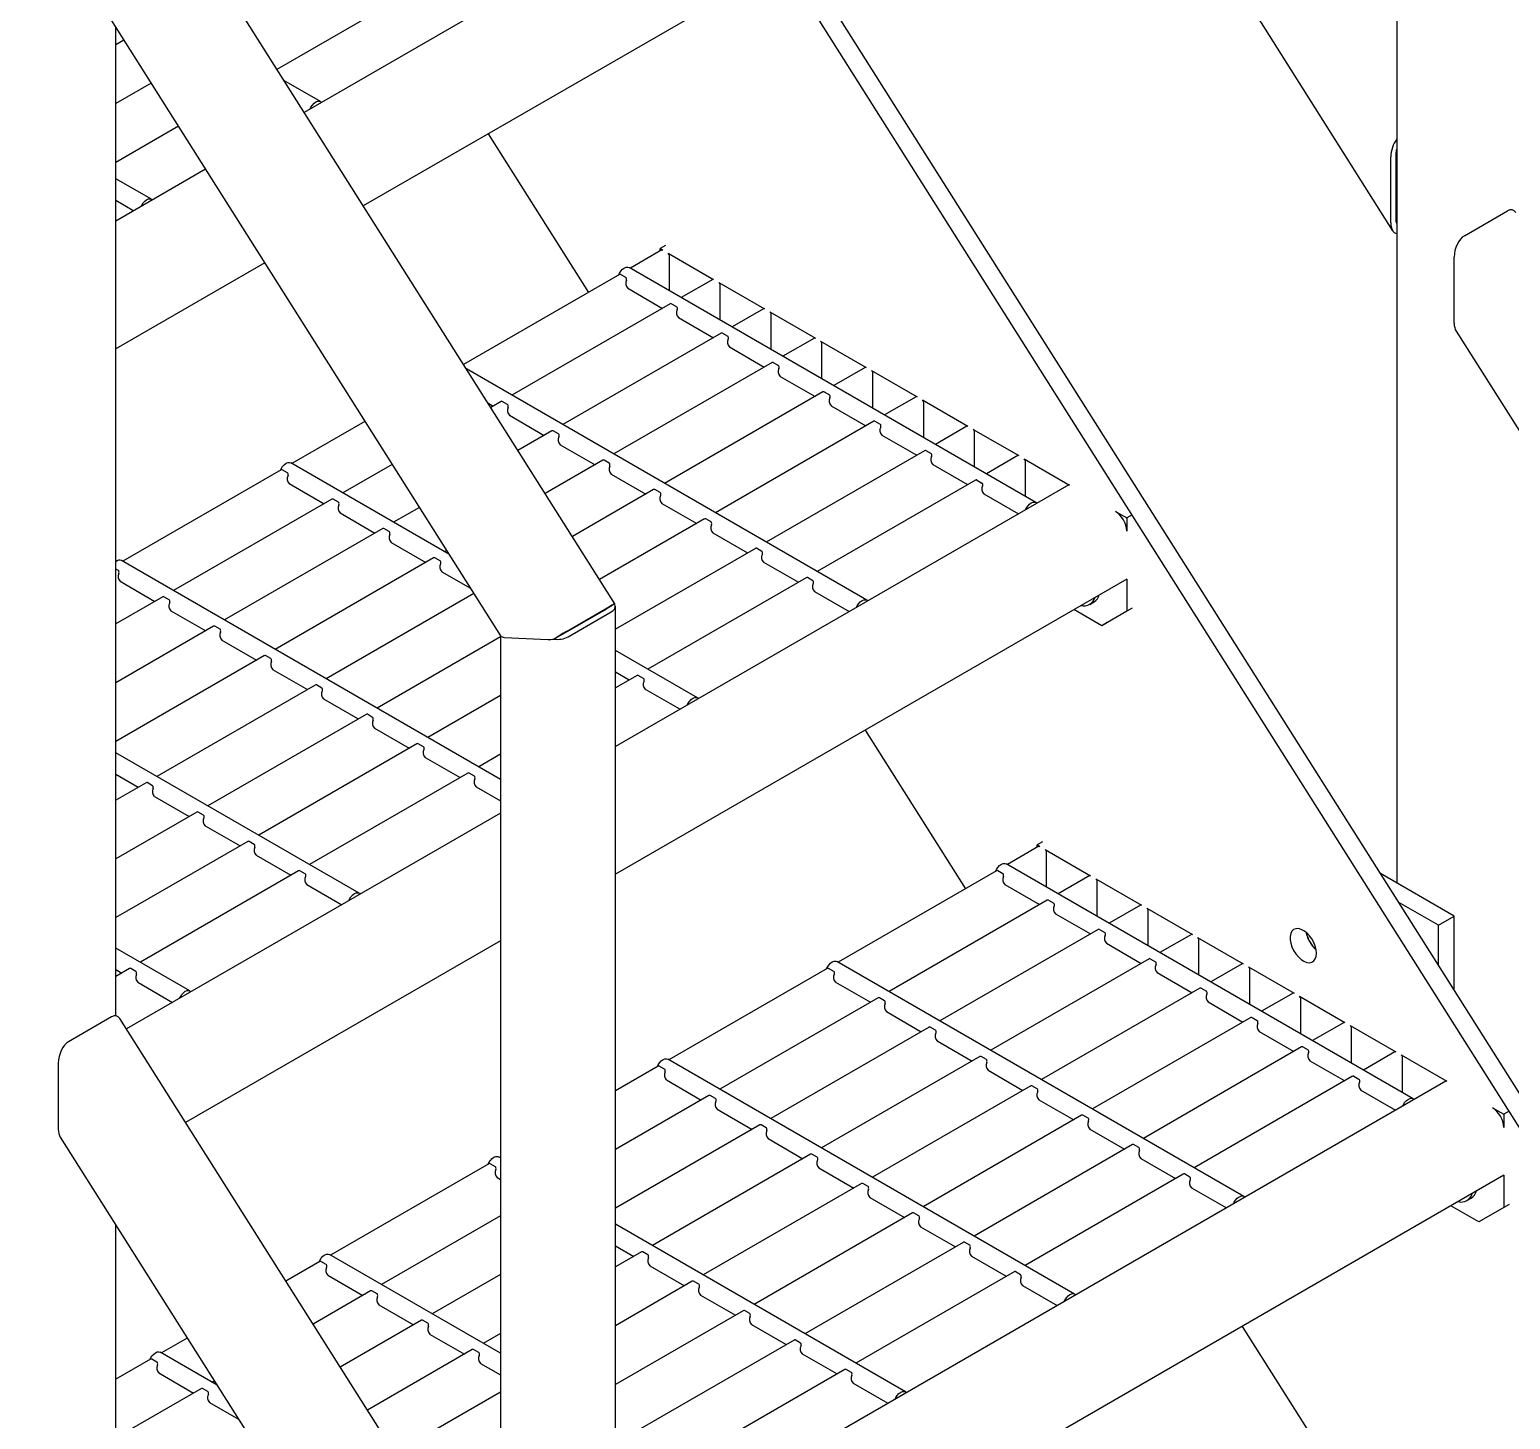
# Model space of a CAD drawing. Header units: millimetres. Extents: x 0 to 55611, y 0 to 32827.
# Drawn here: x 47033 to 47536, y 6974 to 7446 of the extents above; entities that cross this region are included whole.
import ezdxf

# ---------------------------------------------------------------- set-up
doc = ezdxf.new("R2010")
doc.units = ezdxf.units.MM
doc.header["$LTSCALE"] = 10
doc.linetypes.add('SLD-Continua', pattern=[0])
doc.layers.add('STRUC', color=5, linetype='SLD-Continua')

msp = doc.modelspace()

# ---------------------------------------------------------------- linework, layer by layer
at = {"layer": 'STRUC', "linetype": 'SLD-Continua', "lineweight": 25}
for p, q in [((47664.1, 6876.55), (45230.61, 10724.16)), ((47669.49, 6879.66), (45236, 10727.27)), ((47232.31, 7251.36), (46043.34, 9131.26)), ((46041.7, 9061.54), (47193.48, 7240.45)), ((47005.71, 8154.03), (47496.48, 7378.08)), ((47497.86, 7781.2), (47497.86, 7156.57)), ((47258.36, 7494.26), (47126.74, 7418.27)), ((47169.21, 7462.74), (47117.5, 7432.89)), ((47278.08, 7462.29), (47146.83, 7386.52)), ((47062.77, 7111.47), (47062.77, 7447.12)), ((47065.52, 7442.77), (47062.77, 7441.18)), ((47074.76, 7428.16), (47062.77, 7421.24)), ((47132.3, 7421.97), (47119.87, 7429.14)), ((47084, 7413.55), (47062.77, 7401.29)), ((47189.22, 7411), (47223.29, 7357.14)), ((47497.57, 7404.19), (47497.57, 7381.76)), ((47495.84, 7380.77), (47495.84, 7403.19)), ((47093.24, 7398.94), (47062.77, 7381.34)), ((47074.83, 7388.79), (47062.77, 7395.75)), ((47062.77, 7388.42), (47068.89, 7384.88)), ((47520.84, 7376.38), (47535.5, 7384.84)), ((47248.23, 7371.54), (47237.54, 7365.36)), ((47249.45, 7373.06), (47247.65, 7372.02)), ((47247.65, 7372.02), (47248.55, 7371.51)), ((47247.65, 7371.2), (47247.65, 7372.02)), ((47250.35, 7370.47), (47265.83, 7361.53)), ((47250.8, 7357.71), (47250.8, 7369.69)), ((47517.39, 7346.69), (47517.39, 7369.12)), ((47113.33, 7367.18), (47062.77, 7337.99)), ((47375.32, 7285.82), (47237.12, 7365.6)), ((47233.83, 7363.22), (47180.89, 7332.66)), ((47236.04, 7362.21), (47234.25, 7363.25)), ((47265.51, 7361.56), (47254.81, 7355.39)), ((47267.62, 7360.49), (47283.1, 7351.56)), ((47268.07, 7347.73), (47268.07, 7359.72)), ((47236.64, 7358.55), (47248.46, 7351.72)), ((47251.1, 7353.25), (47197.34, 7322.21)), ((47251.52, 7353.28), (47253.32, 7352.24)), ((47282.78, 7351.59), (47272.09, 7345.41)), ((47284.9, 7350.52), (47300.38, 7341.59)), ((47285.35, 7337.76), (47285.35, 7349.74)), ((47253.91, 7348.58), (47265.74, 7341.75)), ((47518.03, 7344.01), (47685.58, 7079.09)), ((47268.38, 7343.27), (47214.61, 7312.24)), ((47268.8, 7343.3), (47270.6, 7342.27)), ((47300.06, 7341.62), (47289.36, 7335.44)), ((47302.17, 7340.55), (47317.65, 7331.61)), ((47302.62, 7327.79), (47302.62, 7339.77)), ((47271.19, 7338.6), (47283.01, 7331.78)), ((47317.85, 7252.64), (47181.84, 7331.15)), ((47285.66, 7333.3), (47231.89, 7302.26)), ((47286.08, 7333.33), (47287.87, 7332.29)), ((47317.34, 7331.64), (47306.64, 7325.47)), ((47319.45, 7330.58), (47334.93, 7321.64)), ((47319.9, 7317.81), (47319.9, 7329.8)), ((47288.46, 7328.63), (47300.29, 7321.8)), ((47189.15, 7319.61), (47190.99, 7318.54)), ((47193.63, 7320.07), (47190.13, 7318.05)), ((47195.85, 7319.06), (47194.05, 7320.1)), ((47302.93, 7323.33), (47249.17, 7292.29)), ((47303.35, 7323.36), (47305.15, 7322.32)), ((47305.74, 7318.66), (47317.57, 7311.83)), ((47334.61, 7321.67), (47323.92, 7315.5)), ((47336.73, 7320.6), (47352.21, 7311.67)), ((47337.18, 7307.84), (47337.18, 7319.82)), ((47196.44, 7315.4), (47208.26, 7308.57)), ((47147.39, 7313.32), (47122.59, 7299)), ((47210.91, 7310.1), (47199.37, 7303.44)), ((47213.12, 7309.09), (47211.33, 7310.12)), ((47320.21, 7313.36), (47266.44, 7282.32)), ((47320.63, 7313.38), (47322.42, 7312.35)), ((47323.02, 7308.68), (47334.84, 7301.86)), ((47351.89, 7311.7), (47341.19, 7305.52)), ((47354, 7310.63), (47369.48, 7301.69)), ((47354.45, 7297.87), (47354.45, 7309.85)), ((47213.71, 7305.42), (47225.54, 7298.6)), ((47175.92, 7268.22), (47122.17, 7299.25)), ((47156.63, 7298.71), (47139.86, 7289.03)), ((47228.18, 7300.12), (47208.61, 7288.83)), ((47230.4, 7299.11), (47228.6, 7300.15)), ((47337.49, 7303.38), (47283.72, 7272.34)), ((47337.9, 7303.41), (47339.7, 7302.37)), ((47340.29, 7298.71), (47352.12, 7291.88)), ((47369.17, 7301.72), (47358.47, 7295.55)), ((47371.28, 7300.66), (47386.76, 7291.72)), ((47371.73, 7287.89), (47371.73, 7299.88)), ((47118.88, 7296.86), (47065.12, 7265.82)), ((47121.1, 7295.85), (47119.3, 7296.89)), ((47230.99, 7295.45), (47242.82, 7288.62)), ((47121.69, 7292.19), (47133.51, 7285.36)), ((47245.46, 7290.15), (47217.86, 7274.21)), ((47386.44, 7291.75), (47232.47, 7202.87)), ((47247.67, 7289.14), (47245.88, 7290.18)), ((47354.76, 7293.41), (47300.99, 7262.37)), ((47355.18, 7293.44), (47356.98, 7292.4)), ((47357.57, 7288.74), (47369.39, 7281.91)), ((47136.16, 7286.89), (47082.39, 7255.85)), ((47138.37, 7285.88), (47136.58, 7286.92)), ((47165.87, 7284.1), (47157.14, 7279.06)), ((47248.27, 7285.48), (47260.09, 7278.65)), ((47138.96, 7282.22), (47150.79, 7275.39)), ((47262.74, 7280.18), (47227.1, 7259.6)), ((47264.95, 7279.17), (47263.15, 7280.2)), ((47402.29, 7282.75), (47406.15, 7280.52)), ((47407.95, 7281.56), (47406.15, 7280.52)), ((47406.15, 7280.52), (47406.15, 7276.06)), ((47153.43, 7276.92), (47099.67, 7245.88)), ((47155.65, 7275.91), (47153.85, 7276.94)), ((47265.54, 7275.5), (47277.37, 7268.68)), ((47156.24, 7272.24), (47168.07, 7265.42)), ((47175.12, 7269.49), (47174.42, 7269.08)), ((47280.01, 7270.2), (47232.47, 7242.76)), ((47282.23, 7269.19), (47280.43, 7270.23)), ((47193.41, 7191.76), (47064.7, 7266.07)), ((47170.71, 7266.94), (47116.94, 7235.91)), ((47172.93, 7265.93), (47171.13, 7266.97)), ((47282.82, 7265.53), (47294.64, 7258.7)), ((47063.62, 7262.68), (47062.77, 7263.17)), ((47064.21, 7259.01), (47076.04, 7252.19)), ((47173.52, 7262.27), (47183.22, 7256.67)), ((47406.15, 7259.78), (47232.47, 7159.52)), ((47297.29, 7260.23), (47243.52, 7229.19)), ((47299.5, 7259.22), (47297.71, 7260.26)), ((47406.15, 7259.78), (47406.15, 7248.84)), ((47078.68, 7253.71), (47062.77, 7244.52)), ((47080.9, 7252.7), (47079.1, 7253.74)), ((47184.36, 7254.88), (47134.22, 7225.93)), ((47300.09, 7255.56), (47311.92, 7248.73)), ((47081.49, 7249.04), (47093.32, 7242.21)), ((47214.67, 7241.14), (47229.32, 7249.6)), ((47215.8, 7241.99), (47230.45, 7250.45)), ((47216.39, 7240.15), (47231.05, 7248.61)), ((47232.31, 7251.33), (47229.32, 7249.6)), ((47232.47, 6816.56), (47232.47, 7250.6)), ((47397.67, 7243.94), (47388.19, 7249.41)), ((47393.63, 7251.19), (47395.06, 7252.02)), ((47406.15, 7248.84), (47397.67, 7243.94)), ((47407.95, 7249.88), (47406.15, 7248.84)), ((47095.96, 7243.74), (47062.77, 7224.58)), ((47098.18, 7242.73), (47096.38, 7243.77)), ((47399.46, 7244.98), (47397.67, 7243.94)), ((47098.77, 7239.07), (47110.59, 7232.24)), ((47193.41, 7240.15), (47151.5, 7215.96)), ((47193.41, 7240.56), (47193.41, 6863.86)), ((47194.84, 7239.99), (47209.49, 7239.24)), ((47214.67, 7241.14), (47211.68, 7239.42)), ((47113.24, 7233.77), (47062.77, 7204.63)), ((47115.45, 7232.76), (47113.66, 7233.79)), ((47260.38, 7219.46), (47232.47, 7235.57)), ((47116.04, 7229.09), (47127.87, 7222.27)), ((47232.47, 7228.24), (47237.17, 7225.52)), ((47130.51, 7223.79), (47076.75, 7192.75)), ((47132.73, 7222.78), (47130.93, 7223.82)), ((47239.81, 7227.05), (47232.47, 7222.81)), ((47242.03, 7226.04), (47240.23, 7227.08)), ((47133.32, 7219.12), (47145.14, 7212.29)), ((47193.41, 7220.21), (47168.77, 7205.99)), ((47242.62, 7222.38), (47254.45, 7215.55)), ((47147.79, 7213.82), (47094.02, 7182.78)), ((47150, 7212.81), (47148.21, 7213.85)), ((47150.59, 7209.15), (47162.42, 7202.32)), ((47317.3, 7208.49), (47351.37, 7154.63)), ((47165.06, 7203.85), (47111.3, 7172.81)), ((47167.28, 7202.84), (47165.48, 7203.87)), ((47145.43, 7153.1), (47062.77, 7200.82)), ((47167.87, 7199.17), (47179.7, 7192.35)), ((47193.41, 7200.26), (47186.05, 7196.01)), ((47062.77, 7193.49), (47070.4, 7189.09)), ((47182.34, 7193.87), (47128.57, 7162.83)), ((47184.56, 7192.86), (47182.76, 7193.9)), ((47073.04, 7190.61), (47062.77, 7184.68)), ((47075.25, 7189.6), (47073.46, 7190.64)), ((47185.15, 7189.2), (47193.41, 7184.43)), ((47075.85, 7185.94), (47087.67, 7179.11)), ((47090.32, 7180.64), (47062.77, 7164.74)), ((47193.41, 7180.32), (47066.39, 7106.99)), ((47092.53, 7179.63), (47090.73, 7180.67)), ((47093.12, 7175.97), (47104.95, 7169.14)), ((47107.59, 7170.67), (47062.77, 7144.79)), ((47109.81, 7169.66), (47108.01, 7170.69)), ((47376.31, 7169.03), (47365.61, 7162.86)), ((47377.52, 7170.55), (47375.73, 7169.52)), ((47375.73, 7169.52), (47376.63, 7169)), ((47375.73, 7168.7), (47375.73, 7169.52)), ((47378.42, 7167.96), (47393.9, 7159.03)), ((47110.4, 7165.99), (47122.22, 7159.17)), ((47503.4, 7083.31), (47365.19, 7163.1)), ((47378.87, 7155.2), (47378.87, 7167.18)), ((47124.87, 7160.69), (47071.1, 7129.65)), ((47127.08, 7159.68), (47125.29, 7160.72)), ((47361.91, 7160.71), (47308.14, 7129.68)), ((47364.12, 7159.71), (47362.33, 7160.74)), ((47393.59, 7159.06), (47382.89, 7152.88)), ((47395.7, 7157.99), (47411.18, 7149.05)), ((47517.39, 7145.3), (47492.33, 7159.77)), ((47127.67, 7156.02), (47139.5, 7149.19)), ((47364.71, 7156.04), (47376.54, 7149.22)), ((47396.15, 7145.23), (47396.15, 7157.21)), ((47379.18, 7150.74), (47325.42, 7119.7)), ((47379.6, 7150.77), (47381.4, 7149.73)), ((47410.86, 7149.08), (47400.17, 7142.91)), ((47412.98, 7148.02), (47428.46, 7139.08)), ((47512.01, 7142.19), (47498.53, 7149.97)), ((47381.99, 7146.07), (47393.82, 7139.24)), ((47413.43, 7135.25), (47413.43, 7147.24)), ((47512.01, 7142.19), (47517.39, 7145.3)), ((47517.39, 7120.14), (47517.39, 7145.3)), ((47396.46, 7140.77), (47342.69, 7109.73)), ((47396.88, 7140.8), (47398.67, 7139.76)), ((47428.14, 7139.11), (47417.44, 7132.94)), ((47430.25, 7138.04), (47445.73, 7129.11)), ((47512.01, 7128.66), (47512.01, 7142.19)), ((47087.96, 7119.92), (47062.77, 7134.46)), ((47193.41, 7136.97), (47086.47, 7075.23)), ((47399.27, 7136.1), (47411.09, 7129.27)), ((47430.7, 7125.28), (47430.7, 7137.26)), ((47067.39, 7127.51), (47062.77, 7124.84)), ((47069.61, 7126.5), (47067.81, 7127.54)), ((47304.43, 7127.54), (47250.67, 7096.5)), ((47306.65, 7126.53), (47304.85, 7127.56)), ((47445.93, 7050.13), (47307.72, 7129.92)), ((47413.74, 7130.8), (47359.97, 7099.76)), ((47414.15, 7130.82), (47415.95, 7129.79)), ((47445.42, 7129.14), (47434.72, 7122.96)), ((47447.53, 7128.07), (47463.01, 7119.13)), ((47062.77, 7127.13), (47064.75, 7125.99)), ((47070.2, 7122.84), (47082.03, 7116.02)), ((47307.24, 7122.86), (47319.07, 7116.04)), ((47416.54, 7126.12), (47428.37, 7119.3)), ((47447.98, 7115.31), (47447.98, 7127.29)), ((47321.71, 7117.56), (47267.94, 7086.52)), ((47323.93, 7116.55), (47322.13, 7117.59)), ((47431.01, 7120.82), (47377.24, 7089.78)), ((47431.43, 7120.85), (47433.23, 7119.81)), ((47462.69, 7119.16), (47451.99, 7112.99)), ((47464.81, 7118.1), (47480.29, 7109.16)), ((47324.52, 7112.89), (47336.34, 7106.06)), ((47433.82, 7116.15), (47445.64, 7109.32)), ((47465.25, 7105.33), (47465.25, 7117.32)), ((47061.34, 7111.12), (47046.68, 7102.66)), ((47193.41, 6906.15), (47064.15, 7110.52)), ((47338.99, 7107.59), (47285.22, 7076.55)), ((47341.2, 7106.58), (47339.41, 7107.62)), ((47448.29, 7110.85), (47394.52, 7079.81)), ((47448.71, 7110.88), (47450.5, 7109.84)), ((47479.97, 7109.19), (47469.27, 7103.02)), ((47482.08, 7108.12), (47497.56, 7099.19)), ((47341.79, 7102.92), (47353.62, 7096.09)), ((47451.09, 7106.18), (47462.92, 7099.35)), ((47482.53, 7095.36), (47482.53, 7107.35)), ((47356.26, 7097.62), (47302.5, 7066.58)), ((47358.48, 7096.61), (47356.68, 7097.64)), ((47465.56, 7100.88), (47411.8, 7069.84)), ((47465.98, 7100.9), (47467.78, 7099.87)), ((47497.24, 7099.22), (47486.55, 7093.04)), ((47499.36, 7098.15), (47514.84, 7089.21)), ((47499.81, 7085.39), (47499.81, 7097.37)), ((47043.24, 7072.97), (47043.24, 7095.39)), ((47246.96, 7094.36), (47232.47, 7086)), ((47249.18, 7093.35), (47247.38, 7094.39)), ((47388.46, 7016.95), (47250.25, 7096.74)), ((47359.07, 7092.94), (47370.89, 7086.12)), ((47468.37, 7096.2), (47480.2, 7089.38)), ((47514.52, 7089.24), (47232.47, 6926.42)), ((47249.77, 7089.69), (47261.59, 7082.86)), ((47373.54, 7087.64), (47319.77, 7056.6)), ((47375.75, 7086.63), (47373.96, 7087.67)), ((47482.84, 7090.9), (47429.07, 7059.86)), ((47483.26, 7090.93), (47485.05, 7089.89)), ((47264.24, 7084.38), (47232.47, 7066.05)), ((47266.45, 7083.37), (47264.66, 7084.41)), ((47376.34, 7082.97), (47388.17, 7076.14)), ((47485.65, 7086.23), (47497.47, 7079.4)), ((47267.04, 7079.71), (47278.87, 7072.89)), ((47390.81, 7077.67), (47337.05, 7046.63)), ((47393.03, 7076.66), (47391.23, 7077.7)), ((47530.37, 7080.25), (47534.23, 7078.02)), ((47536.03, 7079.06), (47534.23, 7078.02)), ((47534.23, 7078.02), (47534.23, 7073.55)), ((47281.51, 7074.41), (47232.47, 7046.1)), ((47283.73, 7073.4), (47281.93, 7074.44)), ((47393.62, 7073), (47405.45, 7066.17)), ((47043.87, 7070.28), (47211.42, 6805.36)), ((47284.32, 7069.74), (47296.14, 7062.91)), ((47408.09, 7067.7), (47354.32, 7036.66)), ((47410.31, 7066.69), (47408.51, 7067.72)), ((47193.41, 7063.19), (47192.77, 7063.56)), ((47193.41, 7063.44), (47193.19, 7063.32)), ((47298.79, 7064.44), (47245.02, 7033.4)), ((47301, 7063.43), (47299.21, 7064.47)), ((47410.9, 7063.02), (47422.72, 7056.2)), ((47189.49, 7061.18), (47135.72, 7030.14)), ((47191.7, 7060.17), (47189.91, 7061.21)), ((47534.23, 7057.28), (47232.47, 6883.08)), ((47301.59, 7059.77), (47313.42, 7052.94)), ((47425.37, 7057.72), (47371.6, 7026.69)), ((47427.58, 7056.71), (47425.79, 7057.75)), ((47534.23, 7057.28), (47534.23, 7046.33)), ((47192.29, 7056.51), (47193.41, 7055.86)), ((47316.06, 7054.47), (47262.3, 7023.43)), ((47318.28, 7053.46), (47316.48, 7054.49)), ((47428.17, 7053.05), (47440, 7046.22)), ((47318.87, 7049.79), (47330.7, 7042.97)), ((47521.7, 7048.68), (47523.14, 7049.51)), ((47536.03, 7047.37), (47534.23, 7046.33)), ((47193.41, 7043.5), (47153, 7020.17)), ((47333.34, 7044.49), (47279.57, 7013.45)), ((47335.56, 7043.48), (47333.76, 7044.52)), ((47525.75, 7041.43), (47516.27, 7046.91)), ((47534.23, 7046.33), (47525.75, 7041.43)), ((47527.54, 7042.47), (47525.75, 7041.43)), ((47062.77, 6751.28), (47062.77, 7040.4)), ((47330.98, 6983.78), (47232.47, 7040.64)), ((47336.15, 7039.82), (47347.97, 7032.99)), ((47232.47, 7033.31), (47238.67, 7029.73)), ((47350.62, 7034.52), (47296.85, 7003.48)), ((47352.83, 7033.51), (47351.04, 7034.55)), ((47132.01, 7028), (47120.53, 7021.37)), ((47134.23, 7026.99), (47132.43, 7028.03)), ((47193.41, 6996.84), (47135.3, 7030.38)), ((47241.32, 7031.26), (47232.47, 7026.16)), ((47243.53, 7030.25), (47241.73, 7031.29)), ((47353.42, 7029.85), (47365.25, 7023.02)), ((47134.82, 7023.33), (47146.65, 7016.5)), ((47193.41, 7023.55), (47170.27, 7010.19)), ((47244.12, 7026.59), (47255.95, 7019.76)), ((47367.89, 7024.55), (47314.13, 6993.51)), ((47370.11, 7023.54), (47368.31, 7024.57)), ((47149.29, 7018.03), (47129.78, 7006.76)), ((47151.5, 7017.02), (47149.71, 7018.05)), ((47258.59, 7021.29), (47232.47, 7006.21)), ((47260.81, 7020.28), (47259.01, 7021.31)), ((47370.7, 7019.87), (47382.52, 7013.05)), ((47152.1, 7013.35), (47163.92, 7006.53)), ((47261.4, 7016.61), (47273.22, 7009.79)), ((47166.57, 7008.05), (47139.02, 6992.15)), ((47168.78, 7007.04), (47166.98, 7008.08)), ((47275.87, 7011.31), (47232.47, 6986.26)), ((47278.08, 7010.3), (47276.29, 7011.34)), ((47087.03, 7002.03), (47078.25, 6996.96)), ((47169.37, 7003.38), (47181.2, 6996.55)), ((47193.41, 7003.6), (47187.55, 7000.22)), ((47278.67, 7006.64), (47290.5, 6999.81)), ((47445.38, 7005.98), (47479.45, 6952.12)), ((47097.14, 6986.05), (47077.83, 6997.2)), ((47183.84, 6998.08), (47148.26, 6977.54)), ((47186.06, 6997.07), (47184.26, 6998.11)), ((47293.14, 7001.34), (47239.38, 6970.3)), ((47295.36, 7000.33), (47293.56, 7001.37)), ((47074.54, 6994.82), (47062.77, 6988.03)), ((47076.75, 6993.81), (47074.96, 6994.85)), ((47186.65, 6993.41), (47193.41, 6989.5)), ((47295.95, 6996.67), (47307.78, 6989.84)), ((47077.35, 6990.15), (47089.17, 6983.32)), ((47096.28, 6987.42), (47095.52, 6986.99)), ((47310.42, 6991.37), (47256.65, 6960.33)), ((47312.63, 6990.36), (47310.84, 6991.39)), ((47313.23, 6986.69), (47325.05, 6979.87)), ((47091.82, 6984.85), (47062.77, 6968.08)), ((47094.03, 6983.84), (47092.23, 6984.88)), ((47193.41, 6983.66), (47157.5, 6962.93)), ((47094.62, 6980.18), (47104.45, 6974.5))]:
    msp.add_line(p, q, dxfattribs=at)
at = {"layer": 'STRUC', "linetype": 'SLD-Continua', "lineweight": 25, "flags": 128}
for points in [[(47128.79, 7419.46), (47129.04, 7419.99), (47129.52, 7420.73), (47130.09, 7421.35), (47130.71, 7421.81), (47131.33, 7422.07), (47131.9, 7422.1), (47132.38, 7421.91), (47132.63, 7421.67)], [(47071.32, 7386.28), (47071.57, 7386.81), (47072.05, 7387.55), (47072.62, 7388.17), (47073.24, 7388.63), (47073.86, 7388.89), (47074.43, 7388.92), (47074.91, 7388.73), (47075.16, 7388.49)], [(47233.61, 7363.1), (47233.86, 7363.62), (47234.34, 7364.36), (47234.91, 7364.99), (47235.53, 7365.45), (47236.15, 7365.7), (47236.72, 7365.74), (47237.12, 7365.6)], [(47236.2, 7361.27), (47236.24, 7361.4), (47236.27, 7361.65), (47236.24, 7361.92), (47236.17, 7362.09), (47236.05, 7362.21), (47236.04, 7362.21)], [(47196.01, 7318.12), (47196.04, 7318.24), (47196.07, 7318.5), (47196.04, 7318.77), (47195.97, 7318.94), (47195.85, 7319.06), (47195.85, 7319.06)], [(47213.28, 7308.14), (47213.32, 7308.27), (47213.35, 7308.53), (47213.32, 7308.79), (47213.25, 7308.96), (47213.13, 7309.08), (47213.12, 7309.09)], [(47118.66, 7296.74), (47118.91, 7297.27), (47119.39, 7298.01), (47119.96, 7298.63), (47120.58, 7299.09), (47121.2, 7299.35), (47121.77, 7299.38), (47122.17, 7299.25)], [(47230.56, 7298.17), (47230.59, 7298.3), (47230.62, 7298.55), (47230.6, 7298.82), (47230.52, 7298.99), (47230.4, 7299.11), (47230.4, 7299.11)], [(47121.26, 7294.91), (47121.29, 7295.04), (47121.32, 7295.29), (47121.29, 7295.56), (47121.22, 7295.73), (47121.1, 7295.85), (47121.1, 7295.85)], [(47247.83, 7288.2), (47247.87, 7288.32), (47247.9, 7288.58), (47247.87, 7288.85), (47247.8, 7289.02), (47247.68, 7289.14), (47247.67, 7289.14)], [(47138.53, 7284.94), (47138.57, 7285.07), (47138.6, 7285.32), (47138.57, 7285.59), (47138.5, 7285.76), (47138.38, 7285.88), (47138.37, 7285.88)], [(47371.82, 7283.31), (47372.07, 7283.84), (47372.55, 7284.58), (47373.12, 7285.2), (47373.74, 7285.66), (47374.36, 7285.92), (47374.93, 7285.95), (47375.41, 7285.76), (47375.65, 7285.52)], [(47265.11, 7278.22), (47265.15, 7278.35), (47265.18, 7278.61), (47265.15, 7278.87), (47265.08, 7279.04), (47264.96, 7279.16), (47264.95, 7279.17)], [(47155.81, 7274.96), (47155.84, 7275.09), (47155.87, 7275.35), (47155.85, 7275.62), (47155.77, 7275.78), (47155.65, 7275.9), (47155.65, 7275.91)], [(47282.39, 7268.25), (47282.42, 7268.38), (47282.45, 7268.63), (47282.42, 7268.9), (47282.35, 7269.07), (47282.23, 7269.19), (47282.23, 7269.19)], [(47173.08, 7264.99), (47173.12, 7265.12), (47173.15, 7265.37), (47173.12, 7265.64), (47173.05, 7265.81), (47172.93, 7265.93), (47172.93, 7265.93)], [(47063.78, 7261.73), (47063.82, 7261.86), (47063.85, 7262.12), (47063.82, 7262.38), (47063.75, 7262.55), (47063.63, 7262.67), (47063.62, 7262.68)], [(47299.66, 7258.28), (47299.7, 7258.41), (47299.73, 7258.66), (47299.7, 7258.93), (47299.63, 7259.1), (47299.51, 7259.22), (47299.5, 7259.22)], [(47081.06, 7251.76), (47081.1, 7251.89), (47081.13, 7252.14), (47081.1, 7252.41), (47081.03, 7252.58), (47080.9, 7252.7), (47080.9, 7252.7)], [(47232.31, 7251.33), (47232.3, 7251.37), (47232.23, 7251.36), (47232.08, 7251.31), (47231.87, 7251.22), (47231.6, 7251.08), (47231.27, 7250.91), (47230.88, 7250.7), (47230.45, 7250.45)], [(47314.35, 7250.13), (47314.59, 7250.66), (47315.07, 7251.4), (47315.64, 7252.02), (47316.26, 7252.48), (47316.88, 7252.74), (47317.45, 7252.77), (47317.93, 7252.59), (47318.18, 7252.34)], [(47098.34, 7241.78), (47098.37, 7241.91), (47098.4, 7242.17), (47098.37, 7242.44), (47098.3, 7242.61), (47098.18, 7242.73), (47098.18, 7242.73)], [(47115.61, 7231.81), (47115.65, 7231.94), (47115.68, 7232.2), (47115.65, 7232.46), (47115.58, 7232.63), (47115.46, 7232.75), (47115.45, 7232.76)], [(47242.19, 7225.1), (47242.22, 7225.23), (47242.26, 7225.48), (47242.23, 7225.75), (47242.15, 7225.92), (47242.03, 7226.04), (47242.03, 7226.04)], [(47132.89, 7221.84), (47132.92, 7221.97), (47132.95, 7222.22), (47132.92, 7222.49), (47132.85, 7222.66), (47132.73, 7222.78), (47132.73, 7222.78)], [(47256.87, 7216.95), (47257.12, 7217.48), (47257.6, 7218.22), (47258.17, 7218.84), (47258.79, 7219.3), (47259.41, 7219.56), (47259.98, 7219.6), (47260.46, 7219.41), (47260.71, 7219.17)], [(47150.16, 7211.86), (47150.2, 7211.99), (47150.23, 7212.25), (47150.2, 7212.52), (47150.13, 7212.69), (47150.01, 7212.81), (47150, 7212.81)], [(47167.44, 7201.89), (47167.48, 7202.02), (47167.51, 7202.28), (47167.48, 7202.54), (47167.41, 7202.71), (47167.28, 7202.83), (47167.28, 7202.84)], [(47075.41, 7188.66), (47075.45, 7188.79), (47075.48, 7189.04), (47075.45, 7189.31), (47075.38, 7189.48), (47075.26, 7189.6), (47075.25, 7189.6)], [(47184.72, 7191.92), (47184.75, 7192.05), (47184.78, 7192.3), (47184.75, 7192.57), (47184.68, 7192.74), (47184.56, 7192.86), (47184.56, 7192.86)], [(47092.69, 7178.69), (47092.73, 7178.82), (47092.76, 7179.07), (47092.73, 7179.34), (47092.66, 7179.51), (47092.53, 7179.63), (47092.53, 7179.63)], [(47109.97, 7168.71), (47110, 7168.84), (47110.03, 7169.1), (47110, 7169.36), (47109.93, 7169.53), (47109.81, 7169.65), (47109.81, 7169.66)], [(47361.69, 7160.59), (47361.94, 7161.12), (47362.42, 7161.86), (47362.99, 7162.48), (47363.61, 7162.94), (47364.23, 7163.2), (47364.8, 7163.23), (47365.19, 7163.1)], [(47127.24, 7158.74), (47127.28, 7158.87), (47127.31, 7159.12), (47127.28, 7159.39), (47127.21, 7159.56), (47127.09, 7159.68), (47127.08, 7159.68)], [(47364.28, 7158.76), (47364.32, 7158.89), (47364.35, 7159.15), (47364.32, 7159.41), (47364.25, 7159.58), (47364.13, 7159.7), (47364.12, 7159.71)], [(47141.93, 7150.59), (47142.17, 7151.12), (47142.65, 7151.86), (47143.22, 7152.49), (47143.84, 7152.95), (47144.46, 7153.2), (47145.03, 7153.24), (47145.51, 7153.05), (47145.76, 7152.81)], [(47470.6, 7132.69), (47470.5, 7133.87), (47470.19, 7135.11), (47469.69, 7136.36), (47469.02, 7137.56), (47468.22, 7138.65), (47467.32, 7139.59), (47466.36, 7140.32), (47465.39, 7140.82), (47464.45, 7141.06), (47463.59, 7141.03), (47462.85, 7140.73), (47462.27, 7140.18), (47461.86, 7139.4), (47461.65, 7138.42), (47461.65, 7137.3), (47461.86, 7136.09), (47462.27, 7134.83), (47462.85, 7133.6), (47463.59, 7132.45), (47464.45, 7131.43), (47465.39, 7130.59), (47466.36, 7129.97), (47467.32, 7129.6), (47468.22, 7129.49), (47469.02, 7129.65), (47469.69, 7130.08), (47470.19, 7130.75), (47470.5, 7131.64), (47470.6, 7132.69)], [(47304.22, 7127.41), (47304.46, 7127.94), (47304.94, 7128.68), (47305.51, 7129.3), (47306.13, 7129.76), (47306.75, 7130.02), (47307.32, 7130.05), (47307.72, 7129.92)], [(47069.77, 7125.56), (47069.8, 7125.69), (47069.83, 7125.95), (47069.81, 7126.21), (47069.73, 7126.38), (47069.61, 7126.5), (47069.61, 7126.5)], [(47306.81, 7125.58), (47306.84, 7125.71), (47306.87, 7125.97), (47306.85, 7126.23), (47306.77, 7126.4), (47306.65, 7126.52), (47306.65, 7126.53)], [(47084.45, 7117.42), (47084.7, 7117.94), (47085.18, 7118.68), (47085.75, 7119.31), (47086.37, 7119.77), (47086.99, 7120.02), (47087.56, 7120.06), (47088.04, 7119.87), (47088.29, 7119.63)], [(47324.09, 7115.61), (47324.12, 7115.74), (47324.15, 7115.99), (47324.12, 7116.26), (47324.05, 7116.43), (47323.93, 7116.55), (47323.93, 7116.55)], [(47341.36, 7105.64), (47341.4, 7105.77), (47341.43, 7106.02), (47341.4, 7106.29), (47341.33, 7106.46), (47341.21, 7106.58), (47341.2, 7106.58)], [(47246.74, 7094.23), (47246.99, 7094.76), (47247.47, 7095.5), (47248.04, 7096.12), (47248.66, 7096.58), (47249.28, 7096.84), (47249.85, 7096.88), (47250.25, 7096.74)], [(47249.34, 7092.4), (47249.37, 7092.53), (47249.4, 7092.79), (47249.37, 7093.06), (47249.3, 7093.22), (47249.18, 7093.35), (47249.18, 7093.35)], [(47358.64, 7095.66), (47358.67, 7095.79), (47358.7, 7096.05), (47358.67, 7096.32), (47358.6, 7096.48), (47358.48, 7096.6), (47358.48, 7096.61)], [(47266.61, 7082.43), (47266.65, 7082.56), (47266.68, 7082.82), (47266.65, 7083.08), (47266.58, 7083.25), (47266.46, 7083.37), (47266.45, 7083.37)], [(47375.91, 7085.69), (47375.95, 7085.82), (47375.98, 7086.07), (47375.95, 7086.34), (47375.88, 7086.51), (47375.76, 7086.63), (47375.75, 7086.63)], [(47499.9, 7080.8), (47500.15, 7081.33), (47500.63, 7082.07), (47501.2, 7082.7), (47501.82, 7083.15), (47502.44, 7083.41), (47503.01, 7083.45), (47503.49, 7083.26), (47503.73, 7083.02)], [(47283.89, 7072.46), (47283.92, 7072.59), (47283.95, 7072.84), (47283.92, 7073.11), (47283.85, 7073.28), (47283.73, 7073.4), (47283.73, 7073.4)], [(47393.19, 7075.72), (47393.22, 7075.85), (47393.26, 7076.1), (47393.23, 7076.37), (47393.15, 7076.54), (47393.03, 7076.66), (47393.03, 7076.66)], [(47189.27, 7061.05), (47189.52, 7061.58), (47190, 7062.32), (47190.57, 7062.95), (47191.19, 7063.4), (47191.81, 7063.66), (47192.38, 7063.7), (47192.77, 7063.56)], [(47301.16, 7062.48), (47301.2, 7062.61), (47301.23, 7062.87), (47301.2, 7063.14), (47301.13, 7063.31), (47301.01, 7063.43), (47301, 7063.43)], [(47410.47, 7065.74), (47410.5, 7065.87), (47410.53, 7066.13), (47410.5, 7066.4), (47410.43, 7066.56), (47410.31, 7066.68), (47410.31, 7066.69)], [(47191.86, 7059.22), (47191.9, 7059.35), (47191.93, 7059.61), (47191.9, 7059.88), (47191.83, 7060.05), (47191.71, 7060.17), (47191.7, 7060.17)], [(47318.44, 7052.51), (47318.48, 7052.64), (47318.51, 7052.9), (47318.48, 7053.16), (47318.41, 7053.33), (47318.28, 7053.45), (47318.28, 7053.46)], [(47427.74, 7055.77), (47427.78, 7055.9), (47427.81, 7056.15), (47427.78, 7056.42), (47427.71, 7056.59), (47427.59, 7056.71), (47427.58, 7056.71)], [(47442.42, 7047.63), (47442.67, 7048.15), (47443.15, 7048.89), (47443.72, 7049.52), (47444.34, 7049.98), (47444.96, 7050.23), (47445.53, 7050.27), (47446.01, 7050.08), (47446.26, 7049.84)], [(47335.72, 7042.54), (47335.75, 7042.67), (47335.78, 7042.92), (47335.75, 7043.19), (47335.68, 7043.36), (47335.56, 7043.48), (47335.56, 7043.48)], [(47352.99, 7032.56), (47353.03, 7032.69), (47353.06, 7032.95), (47353.03, 7033.22), (47352.96, 7033.39), (47352.84, 7033.51), (47352.83, 7033.51)], [(47131.8, 7027.87), (47132.04, 7028.4), (47132.52, 7029.14), (47133.09, 7029.77), (47133.71, 7030.23), (47134.33, 7030.48), (47134.9, 7030.52), (47135.3, 7030.38)], [(47134.39, 7026.05), (47134.42, 7026.18), (47134.45, 7026.43), (47134.42, 7026.7), (47134.35, 7026.87), (47134.23, 7026.99), (47134.23, 7026.99)], [(47243.69, 7029.31), (47243.73, 7029.43), (47243.76, 7029.69), (47243.73, 7029.96), (47243.66, 7030.13), (47243.53, 7030.25), (47243.53, 7030.25)], [(47370.27, 7022.59), (47370.3, 7022.72), (47370.33, 7022.98), (47370.3, 7023.24), (47370.23, 7023.41), (47370.11, 7023.53), (47370.11, 7023.54)], [(47151.66, 7016.07), (47151.7, 7016.2), (47151.73, 7016.46), (47151.7, 7016.73), (47151.63, 7016.89), (47151.51, 7017.01), (47151.5, 7017.02)], [(47260.97, 7019.33), (47261, 7019.46), (47261.03, 7019.72), (47261, 7019.98), (47260.93, 7020.15), (47260.81, 7020.27), (47260.81, 7020.28)], [(47384.95, 7014.45), (47385.2, 7014.97), (47385.68, 7015.71), (47386.25, 7016.34), (47386.87, 7016.8), (47387.49, 7017.05), (47388.06, 7017.09), (47388.54, 7016.9), (47388.79, 7016.66)], [(47168.94, 7006.1), (47168.98, 7006.23), (47169.01, 7006.48), (47168.98, 7006.75), (47168.91, 7006.92), (47168.79, 7007.04), (47168.78, 7007.04)], [(47278.24, 7009.36), (47278.28, 7009.49), (47278.31, 7009.74), (47278.28, 7010.01), (47278.21, 7010.18), (47278.09, 7010.3), (47278.08, 7010.3)], [(47074.32, 6994.7), (47074.57, 6995.22), (47075.05, 6995.96), (47075.62, 6996.59), (47076.24, 6997.05), (47076.86, 6997.3), (47077.43, 6997.34), (47077.83, 6997.2)], [(47186.22, 6996.13), (47186.25, 6996.26), (47186.28, 6996.51), (47186.25, 6996.78), (47186.18, 6996.95), (47186.06, 6997.07), (47186.06, 6997.07)], [(47295.52, 6999.39), (47295.55, 6999.51), (47295.58, 6999.77), (47295.55, 7000.04), (47295.48, 7000.21), (47295.36, 7000.33), (47295.36, 7000.33)], [(47076.91, 6992.87), (47076.95, 6993), (47076.98, 6993.25), (47076.95, 6993.52), (47076.88, 6993.69), (47076.76, 6993.81), (47076.75, 6993.81)], [(47312.79, 6989.41), (47312.83, 6989.54), (47312.86, 6989.8), (47312.83, 6990.06), (47312.76, 6990.23), (47312.64, 6990.35), (47312.63, 6990.36)], [(47094.19, 6982.89), (47094.23, 6983.02), (47094.26, 6983.28), (47094.23, 6983.55), (47094.16, 6983.72), (47094.04, 6983.84), (47094.03, 6983.84)], [(47327.48, 6981.27), (47327.73, 6981.79), (47328.2, 6982.54), (47328.78, 6983.16), (47329.39, 6983.62), (47330.01, 6983.88), (47330.59, 6983.91), (47331.06, 6983.72), (47331.31, 6983.48)]]:
    msp.add_lwpolyline(points, dxfattribs=at)
at = {"layer": 'STRUC', "linetype": 'SLD-Continua', "lineweight": 25}
for centre, radius, start, end in [((47248.36, 7371.25), 0.319, 54.3824, 114.3071), ((47249.82, 7369.65), 0.976, 2.6055, 57.3945), ((47234.07, 7362.91), 0.388, 62.259, 127.5191), ((47238.19, 7360.19), 2.26, 151.5127, 226.5278), ((47265.64, 7361.27), 0.319, 54.3824, 114.3071), ((47267.1, 7359.67), 0.976, 2.6055, 57.3945), ((47251.34, 7352.92), 0.402, 62.6755, 125.5375), ((47255.47, 7350.22), 2.26, 151.5127, 226.5278), ((47252.78, 7351.66), 0.791, 332.3428, 46.8827), ((47282.92, 7351.3), 0.319, 54.3824, 114.3071), ((47284.37, 7349.7), 0.976, 2.6055, 57.3945), ((47268.62, 7342.95), 0.402, 62.6755, 125.5375), ((47272.74, 7340.24), 2.26, 151.5127, 226.5278), ((47270.06, 7341.69), 0.791, 332.3428, 46.8827), ((47300.19, 7341.33), 0.319, 54.3824, 114.3071), ((47301.65, 7339.73), 0.976, 2.6055, 57.3945), ((47285.89, 7332.97), 0.402, 62.6755, 125.5375), ((47290.02, 7330.27), 2.26, 151.5127, 226.5278), ((47287.33, 7331.71), 0.791, 332.3428, 46.8827), ((47317.47, 7331.35), 0.319, 54.3824, 114.3071), ((47318.92, 7329.75), 0.976, 2.6055, 57.3945), ((47193.86, 7319.73), 0.414, 63.338, 124.2198), ((47303.17, 7323), 0.402, 62.6755, 125.5375), ((47307.29, 7320.3), 2.26, 151.5127, 226.5278), ((47304.61, 7321.74), 0.791, 332.3428, 46.8827), ((47334.74, 7321.38), 0.319, 54.3824, 114.3071), ((47336.2, 7319.78), 0.976, 2.6055, 57.3945), ((47197.99, 7317.04), 2.26, 151.5127, 226.5278), ((47211.14, 7309.75), 0.414, 63.338, 124.2198), ((47320.44, 7313.03), 0.402, 62.6755, 125.5375), ((47324.57, 7310.32), 2.26, 151.5127, 226.5278), ((47321.88, 7311.77), 0.791, 332.3428, 46.8827), ((47352.02, 7311.41), 0.319, 54.3824, 114.3071), ((47353.48, 7309.81), 0.976, 2.6055, 57.3945), ((47215.27, 7307.06), 2.26, 151.5127, 226.5278), ((47228.42, 7299.78), 0.414, 63.338, 124.2198), ((47337.72, 7303.05), 0.402, 62.6755, 125.5375), ((47341.85, 7300.35), 2.26, 151.5127, 226.5278), ((47339.16, 7301.79), 0.791, 332.3428, 46.8827), ((47369.3, 7301.43), 0.319, 54.3824, 114.3071), ((47370.75, 7299.83), 0.976, 2.6055, 57.3945), ((47119.12, 7296.52), 0.414, 63.338, 124.2198), ((47123.24, 7293.83), 2.26, 151.5127, 226.5278), ((47232.55, 7297.09), 2.26, 151.5127, 226.5278), ((47355, 7293.08), 0.402, 62.6755, 125.5375), ((47245.69, 7289.81), 0.414, 63.338, 124.2198), ((47359.12, 7290.38), 2.26, 151.5127, 226.5278), ((47356.44, 7291.82), 0.791, 332.3428, 46.8827), ((47386.57, 7291.46), 0.319, 54.3824, 114.3071), ((47136.39, 7286.55), 0.414, 63.338, 124.2198), ((47140.52, 7283.86), 2.26, 151.5127, 226.5278), ((47249.82, 7287.12), 2.26, 151.5127, 226.5278), ((47262.97, 7279.83), 0.414, 63.338, 124.2198), ((47397.76, 7275.68), 8.4, 2.6055, 57.3945), ((47153.67, 7276.57), 0.414, 63.338, 124.2198), ((47157.8, 7273.89), 2.26, 151.5127, 226.5278), ((47267.1, 7277.14), 2.26, 151.5127, 226.5278), ((47280.25, 7269.86), 0.414, 63.338, 124.2198), ((47064.03, 7264.35), 1.84, 68.9413, 133.5431), ((47170.94, 7266.6), 0.414, 63.338, 124.2198), ((47175.07, 7263.91), 2.26, 151.5127, 226.5278), ((47284.37, 7267.17), 2.26, 151.5127, 226.5278), ((47065.77, 7260.65), 2.26, 151.5127, 226.5278), ((47297.52, 7259.89), 0.414, 63.338, 124.2198), ((47301.65, 7257.2), 2.26, 151.5127, 226.5278), ((47078.92, 7253.37), 0.414, 63.338, 124.2198), ((47391.67, 7254.58), 3.87, 254.8736, 345.121), ((47392.93, 7255.47), 4.06, 301.6973, 344.8142), ((47083.05, 7250.68), 2.26, 151.5127, 226.5278), ((47230.29, 7250.61), 2.14, 290.7421, 19.461), ((47096.19, 7243.4), 0.414, 63.338, 124.2198), ((47100.32, 7240.71), 2.26, 151.5127, 226.5278), ((47254.95, 7174.77), 77.79, 120.2186, 123.7956), ((47212.95, 7246.79), 7.49, 260.2289, 297.3572), ((47113.47, 7233.42), 0.414, 63.338, 124.2198), ((47117.6, 7230.73), 2.26, 151.5127, 226.5278), ((47130.75, 7223.45), 0.414, 63.338, 124.2198), ((47240.05, 7226.71), 0.414, 63.338, 124.2198), ((47244.18, 7224.02), 2.26, 151.5127, 226.5278), ((47134.87, 7220.76), 2.26, 151.5127, 226.5278), ((47148.02, 7213.48), 0.414, 63.338, 124.2198), ((47152.15, 7210.79), 2.26, 151.5127, 226.5278), ((47165.3, 7203.5), 0.414, 63.338, 124.2198), ((47169.43, 7200.81), 2.26, 151.5127, 226.5278), ((47182.57, 7193.53), 0.414, 63.338, 124.2198), ((47073.27, 7190.27), 0.414, 63.338, 124.2198), ((47077.4, 7187.58), 2.26, 151.5127, 226.5278), ((47186.7, 7190.84), 2.26, 151.5127, 226.5278), ((47090.55, 7180.3), 0.414, 63.338, 124.2198), ((47094.68, 7177.61), 2.26, 151.5127, 226.5278), ((47107.82, 7170.32), 0.414, 63.338, 124.2198), ((47111.95, 7167.63), 2.26, 151.5127, 226.5278), ((47376.44, 7168.74), 0.319, 54.3824, 114.3071), ((47377.9, 7167.14), 0.976, 2.6055, 57.3945), ((47125.1, 7160.35), 0.414, 63.338, 124.2198), ((47129.23, 7157.66), 2.26, 151.5127, 226.5278), ((47362.15, 7160.4), 0.388, 62.259, 127.5191), ((47366.27, 7157.68), 2.26, 151.5127, 226.5278), ((47393.72, 7158.77), 0.319, 54.3824, 114.3071), ((47395.18, 7157.17), 0.976, 2.6055, 57.3945), ((47379.42, 7150.41), 0.402, 62.6755, 125.5375), ((47383.55, 7147.71), 2.26, 151.5127, 226.5278), ((47380.86, 7149.16), 0.791, 332.3428, 46.8827), ((47410.99, 7148.79), 0.319, 54.3824, 114.3071), ((47412.45, 7147.19), 0.976, 2.6055, 57.3945), ((47396.69, 7140.44), 0.402, 62.6755, 125.5375), ((47400.82, 7137.74), 2.26, 151.5127, 226.5278), ((47398.13, 7139.18), 0.791, 332.3428, 46.8827), ((47428.27, 7138.82), 0.319, 54.3824, 114.3071), ((47429.73, 7137.22), 0.976, 2.6055, 57.3945), ((47477.17, 7141.66), 10.22, 190.7948, 229.1998), ((47477.22, 7141.7), 10.28, 191.8394, 228.281), ((47067.63, 7127.17), 0.414, 63.338, 124.2198), ((47304.67, 7127.19), 0.414, 63.338, 124.2198), ((47413.97, 7130.47), 0.402, 62.6755, 125.5375), ((47418.1, 7127.76), 2.26, 151.5127, 226.5278), ((47415.41, 7129.21), 0.791, 332.3428, 46.8827), ((47445.55, 7128.85), 0.319, 54.3824, 114.3071), ((47447, 7127.25), 0.976, 2.6055, 57.3945), ((47071.75, 7124.48), 2.26, 151.5127, 226.5278), ((47308.8, 7124.5), 2.26, 151.5127, 226.5278), ((47321.94, 7117.22), 0.414, 63.338, 124.2198), ((47431.25, 7120.49), 0.402, 62.6755, 125.5375), ((47435.37, 7117.79), 2.26, 151.5127, 226.5278), ((47432.69, 7119.24), 0.791, 332.3428, 46.8827), ((47462.82, 7118.87), 0.319, 54.3824, 114.3071), ((47464.28, 7117.27), 0.976, 2.6055, 57.3945), ((47326.07, 7114.53), 2.26, 151.5127, 226.5278), ((47339.22, 7107.25), 0.414, 63.338, 124.2198), ((47448.52, 7110.52), 0.402, 62.6755, 125.5375), ((47452.65, 7107.82), 2.26, 151.5127, 226.5278), ((47449.96, 7109.26), 0.791, 332.3428, 46.8827), ((47480.1, 7108.9), 0.319, 54.3824, 114.3071), ((47481.56, 7107.3), 0.976, 2.6055, 57.3945), ((47343.35, 7104.56), 2.26, 151.5127, 226.5278), ((47356.5, 7097.27), 0.414, 63.338, 124.2198), ((47465.8, 7100.55), 0.402, 62.6755, 125.5375), ((47469.93, 7097.84), 2.26, 151.5127, 226.5278), ((47467.24, 7099.29), 0.791, 332.3428, 46.8827), ((47497.38, 7098.93), 0.319, 54.3824, 114.3071), ((47498.83, 7097.33), 0.976, 2.6055, 57.3945), ((47247.19, 7094.02), 0.414, 63.338, 124.2198), ((47251.32, 7091.33), 2.26, 151.5127, 226.5278), ((47360.62, 7094.58), 2.26, 151.5127, 226.5278), ((47373.77, 7087.3), 0.414, 63.338, 124.2198), ((47483.07, 7090.57), 0.402, 62.6755, 125.5375), ((47487.2, 7087.87), 2.26, 151.5127, 226.5278), ((47484.51, 7089.32), 0.791, 332.3428, 46.8827), ((47514.65, 7088.95), 0.319, 54.3824, 114.3071), ((47264.47, 7084.04), 0.414, 63.338, 124.2198), ((47268.6, 7081.35), 2.26, 151.5127, 226.5278), ((47377.9, 7084.61), 2.26, 151.5127, 226.5278), ((47391.05, 7077.33), 0.414, 63.338, 124.2198), ((47525.84, 7073.17), 8.4, 2.6055, 57.3945), ((47281.75, 7074.07), 0.414, 63.338, 124.2198), ((47285.87, 7071.38), 2.26, 151.5127, 226.5278), ((47395.18, 7074.64), 2.26, 151.5127, 226.5278), ((47408.32, 7067.35), 0.414, 63.338, 124.2198), ((47299.02, 7064.1), 0.414, 63.338, 124.2198), ((47303.15, 7061.41), 2.26, 151.5127, 226.5278), ((47412.45, 7064.66), 2.26, 151.5127, 226.5278), ((47189.72, 7060.84), 0.414, 63.338, 124.2198), ((47193.85, 7058.15), 2.26, 151.5127, 226.5278), ((47425.6, 7057.38), 0.414, 63.338, 124.2198), ((47316.3, 7054.12), 0.414, 63.338, 124.2198), ((47320.43, 7051.43), 2.26, 151.5127, 226.5278), ((47429.73, 7054.69), 2.26, 151.5127, 226.5278), ((47519.75, 7052.07), 3.87, 254.8736, 345.121), ((47521.01, 7052.97), 4.06, 301.6973, 344.8142), ((47333.57, 7044.15), 0.414, 63.338, 124.2198), ((47337.7, 7041.46), 2.26, 151.5127, 226.5278), ((47350.85, 7034.18), 0.414, 63.338, 124.2198), ((47354.98, 7031.49), 2.26, 151.5127, 226.5278), ((47132.25, 7027.66), 0.414, 63.338, 124.2198), ((47241.55, 7030.92), 0.414, 63.338, 124.2198), ((47245.68, 7028.23), 2.26, 151.5127, 226.5278), ((47136.37, 7024.97), 2.26, 151.5127, 226.5278), ((47368.13, 7024.2), 0.414, 63.338, 124.2198), ((47372.25, 7021.51), 2.26, 151.5127, 226.5278), ((47149.52, 7017.68), 0.414, 63.338, 124.2198), ((47258.82, 7020.94), 0.414, 63.338, 124.2198), ((47262.95, 7018.25), 2.26, 151.5127, 226.5278), ((47153.65, 7014.99), 2.26, 151.5127, 226.5278), ((47166.8, 7007.71), 0.414, 63.338, 124.2198), ((47276.1, 7010.97), 0.414, 63.338, 124.2198), ((47280.23, 7008.28), 2.26, 151.5127, 226.5278), ((47170.93, 7005.02), 2.26, 151.5127, 226.5278), ((47184.07, 6997.74), 0.414, 63.338, 124.2198), ((47293.38, 7001), 0.414, 63.338, 124.2198), ((47297.5, 6998.31), 2.26, 151.5127, 226.5278), ((47074.77, 6994.48), 0.414, 63.338, 124.2198), ((47078.9, 6991.79), 2.26, 151.5127, 226.5278), ((47188.2, 6995.05), 2.26, 151.5127, 226.5278), ((47310.65, 6991.02), 0.414, 63.338, 124.2198), ((47314.78, 6988.33), 2.26, 151.5127, 226.5278), ((47092.05, 6984.51), 0.414, 63.338, 124.2198), ((47096.18, 6981.82), 2.26, 151.5127, 226.5278)]:
    msp.add_arc(centre, radius, start, end, dxfattribs=at)
for centre, major_axis, ratio, start_param, end_param in [((47499.29, 7405.18), (1.73, 5.56), 0.536091, 0.953247, 2.096964), ((47499.29, 7405.18), (0.87, 2.78), 0.536091, 1.502462, 2.096964), ((47535.5, 7379.57), (1.73, 5.56), 0.536091, 5.855228, 6.809353), ((47499.29, 7382.76), (1.73, 5.56), 0.536091, 2.096964, 3.240682), ((47499.29, 7382.76), (0.87, 2.78), 0.536091, 2.096964, 2.713635), ((47520.84, 7371.11), (1.73, 5.56), 0.536091, 0.526168, 2.096964), ((47520.84, 7348.68), (1.73, 5.56), 0.536091, 2.096964, 2.713635), ((47198.29, 7241.98), (4.86, 1.41), 0.291909, 3.225956, 3.842627), ((47198.29, 7241.98), (4.86, 1.41), 0.291909, 3.225956, 3.842627), ((47212.94, 7241.23), (4.86, 1.41), 0.291909, 3.842627, 4.366226), ((47212.94, 7241.23), (4.86, 1.41), 0.291909, 3.842627, 4.366226), ((47061.34, 7105.84), (1.73, 5.56), 0.536091, 5.855228, 6.809353), ((47046.68, 7097.38), (1.73, 5.56), 0.536091, 0.526168, 2.096964), ((47046.68, 7074.96), (1.73, 5.56), 0.536091, 2.096964, 2.713635)]:
    msp.add_ellipse(centre, major_axis=major_axis, ratio=ratio, start_param=start_param, end_param=end_param, dxfattribs=at)

doc.saveas('drawing.dxf')
